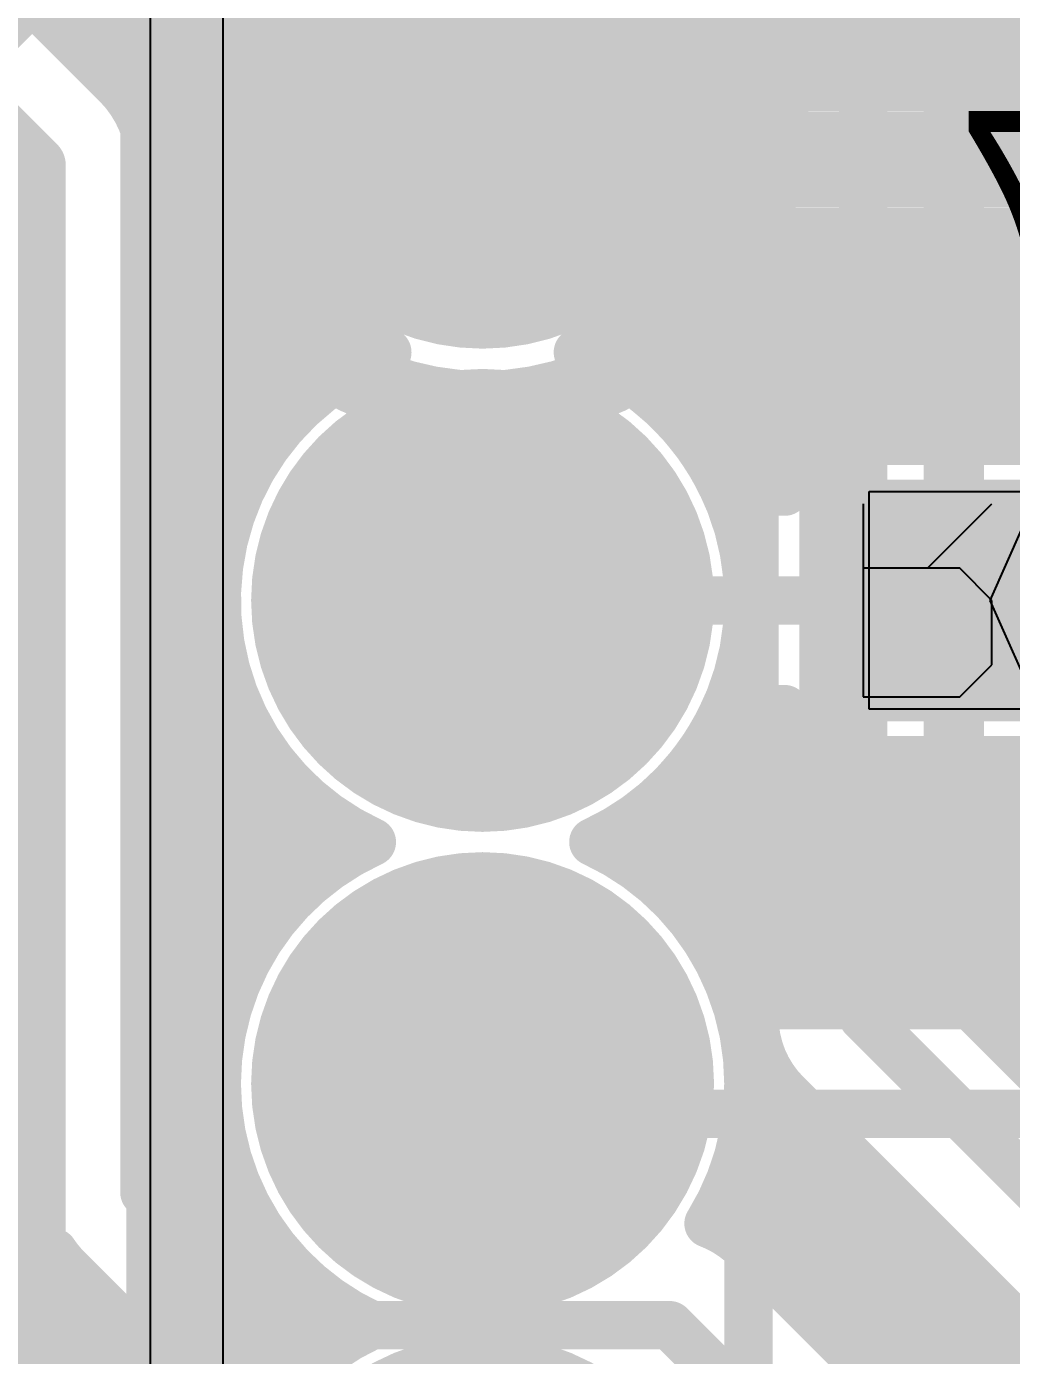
# Model space of a CAD drawing. Header units: millimetres. Extents: x 0.11 to 5.67, y 0.55 to 4.24.
# Drawn here: x 2.5704 to 2.7309, y 2.2569 to 2.4734 of the extents above; entities that cross this region are included whole.
import ezdxf

# ---------------------------------------------------------------- set-up
doc = ezdxf.new("R2010")
doc.units = ezdxf.units.MM
doc.header["$MEASUREMENT"] = 0
for name, color, linetype in [('BottomLayer', 5, 'Continuous'), ('BottomOverlay', 54, 'Continuous'), ('BottomPaste', 16, 'Continuous'), ('BottomSolder', 6, 'Continuous'), ('InternalPlane1', 76, 'Continuous'), ('InternalPlane2', 16, 'Continuous'), ('Mechanical3', 76, 'Continuous'), ('MultiLayer', 9, 'Continuous'), ('PadHoleLayer', 156, 'Continuous'), ('TopLayer', 1, 'Continuous'), ('TopOverlay', 2, 'Continuous'), ('TopSolder', 216, 'Continuous')]:
    doc.layers.add(name, color=color, linetype=linetype)

# ---------------------------------------------------------------- blocks, each defined once
blk = doc.blocks.new('PLS2_08_47')
at = {"layer": 'BottomLayer', "const_width": 0.02953}
for points in [[(0.3002, 0, 1), (0.32972, 0, 1)], [(0.37894, 0, 1), (0.40846, 0, 1)], [(0.45768, 0, 1), (0.4872, 0, 1)]]:
    blk.add_lwpolyline(points, format="xyb", close=True, dxfattribs=at)
at = {"layer": 'BottomSolder', "const_width": 0.0315}
for points in [[(0.29921, 0, 1), (0.33071, 0, 1)], [(0.37795, 0, 1), (0.40945, 0, 1)], [(0.45669, 0, 1), (0.48819, 0, 1)]]:
    blk.add_lwpolyline(points, format="xyb", close=True, dxfattribs=at)
at = {"layer": 'InternalPlane1', "const_width": 0.01181}
for points in [[(0.29425, 0.04246, -0.230868), (0.33567, 0.04246)], [(0.35742, 0.02071, -0.230868), (0.35742, -0.02071)], [(0.33567, -0.04246, -0.230868), (0.29425, -0.04246)]]:
    blk.add_lwpolyline(points, format="xyb", dxfattribs=at)
at = {"layer": 'InternalPlane1'}
for points, const_width in [([(0.33272, 0.04246, 1), (0.33862, 0.04246, 1)], 0.00591), ([(0.37484, 0, 1), (0.41256, 0, 1)], 0.03772), ([(0.45358, 0, 1), (0.4913, 0, 1)], 0.03772), ([(0.53232, 0, 1), (0.57004, 0, 1)], 0.03772), ([(0.35447, 0.02071, 1), (0.36038, 0.02071, 1)], 0.00591), ([(0.35447, -0.02071, 1), (0.36038, -0.02071, 1)], 0.00591), ([(0.33272, -0.04246, 1), (0.33862, -0.04246, 1)], 0.00591)]:
    blk.add_lwpolyline(points, format="xyb", close=True, dxfattribs=dict(at, const_width=const_width))
at = {"layer": 'InternalPlane2', "const_width": 0.03772}
for points in [[(0.2961, 0, 1), (0.33382, 0, 1)], [(0.37484, 0, 1), (0.41256, 0, 1)], [(0.45358, 0, 1), (0.4913, 0, 1)], [(0.53232, 0, 1), (0.57004, 0, 1)]]:
    blk.add_lwpolyline(points, format="xyb", close=True, dxfattribs=at)
at = {"layer": 'MultiLayer', "const_width": 0.02953}
for points in [[(0.3002, 0, 1), (0.32972, 0, 1)], [(0.37894, 0, 1), (0.40846, 0, 1)], [(0.45768, 0, 1), (0.4872, 0, 1)]]:
    blk.add_lwpolyline(points, format="xyb", close=True, dxfattribs=at)
at = {"layer": 'PadHoleLayer', "const_width": 0.01772}
for points in [[(0.3061, 0, 1), (0.32382, 0, 1)], [(0.38484, 0, 1), (0.40256, 0, 1)], [(0.46358, 0, 1), (0.4813, 0, 1)]]:
    blk.add_lwpolyline(points, format="xyb", close=True, dxfattribs=at)
at = {"layer": 'TopLayer', "const_width": 0.02953}
for points in [[(0.3002, 0, 1), (0.32972, 0, 1)], [(0.37894, 0, 1), (0.40846, 0, 1)], [(0.45768, 0, 1), (0.4872, 0, 1)]]:
    blk.add_lwpolyline(points, format="xyb", close=True, dxfattribs=at)
at = {"layer": 'TopOverlay', "const_width": 0.00787}
for points in [[(0.59449, 0.04331), (-0.04331, 0.04331)], [(0.59449, -0.04331), (-0.04331, -0.04331)]]:
    blk.add_lwpolyline(points, dxfattribs=at)
at = {"layer": 'TopSolder', "const_width": 0.0315}
for points in [[(0.29921, 0, 1), (0.33071, 0, 1)], [(0.37795, 0, 1), (0.40945, 0, 1)], [(0.45669, 0, 1), (0.48819, 0, 1)]]:
    blk.add_lwpolyline(points, format="xyb", close=True, dxfattribs=at)
blk = doc.blocks.new('RC0603_B_169')
at = {"layer": 'BottomLayer'}
for points in [[(-0.04429, -0.01772), (-0.01673, -0.01772), (-0.04429, 0.01772), (-0.01673, 0.01772)], [(0.04427, 0.01772), (0.01671, 0.01772), (0.04427, -0.01772), (0.01671, -0.01772)]]:
    blk.add_solid(points, dxfattribs=at)
at = {"layer": 'BottomOverlay', "const_width": 0.00701}
for points in [[(-0.05217, 0.02559), (0.05217, 0.02559)], [(-0.05217, -0.02559), (-0.05217, 0.02559)], [(0.05217, -0.02559), (0.05217, 0.02559)], [(-0.05217, -0.02559), (0.05217, -0.02559)]]:
    blk.add_lwpolyline(points, dxfattribs=at)
at = {"layer": 'BottomOverlay', "const_width": 0.0035}
for points in [[(-0.05392, 0.02559, 1), (-0.05041, 0.02559, 1)], [(-0.05392, 0.02559, 1), (-0.05041, 0.02559, 1)], [(0.05041, 0.02559, 1), (0.05392, 0.02559, 1)], [(0.05041, 0.02559, 1), (0.05392, 0.02559, 1)], [(-0.05392, -0.02559, 1), (-0.05041, -0.02559, 1)], [(-0.05392, -0.02559, 1), (-0.05041, -0.02559, 1)], [(0.05041, -0.02559, 1), (0.05392, -0.02559, 1)], [(0.05041, -0.02559, 1), (0.05392, -0.02559, 1)]]:
    blk.add_lwpolyline(points, format="xyb", close=True, dxfattribs=at)
at = {"layer": 'BottomPaste'}
for p, q in [((-0.04429, -0.01772), (-0.04429, 0.01772)), ((-0.04429, 0.01772), (-0.01673, 0.01772)), ((-0.01673, 0.01772), (-0.02461, 0)), ((0.02458, 0), (0.01671, 0.01772)), ((0.01671, 0.01772), (0.04427, 0.01772)), ((0.04427, 0.01772), (0.04427, -0.01772)), ((-0.02461, 0), (-0.01673, -0.01772)), ((0.01671, -0.01772), (0.02458, 0)), ((-0.01673, -0.01772), (-0.04429, -0.01772)), ((0.04427, -0.01772), (0.01671, -0.01772))]:
    blk.add_line(p, q, dxfattribs=at)
at = {"layer": 'BottomSolder'}
for points in [[(-0.04626, -0.01969), (-0.01476, -0.01969), (-0.04626, 0.01969), (-0.01476, 0.01969)], [(0.04624, 0.01969), (0.01474, 0.01969), (0.04624, -0.01969), (0.01474, -0.01969)]]:
    blk.add_solid(points, dxfattribs=at)
at = {"layer": 'Mechanical3'}
for p, q in [((-0.04528, 0.01575), (-0.04528, -0.01574)), ((-0.03478, 0.00525), (-0.02429, 0.01575)), ((-0.01379, 0.0105), (-0.01379, 0.01575)), ((0.0072, -0.01049), (-0.01379, 0.0105)), ((-0.02953, 0.00525), (-0.04528, 0.00525)), ((-0.02429, 0.00001), (-0.02953, 0.00525)), ((-0.02429, -0.01049), (-0.02429, 0.00001)), ((-0.02953, -0.01574), (-0.02429, -0.01049)), ((0.0072, -0.01574), (0.0072, -0.01049)), ((-0.04528, -0.01574), (-0.02953, -0.01574)), ((-0.01379, -0.01574), (0.0072, -0.01574))]:
    blk.add_line(p, q, dxfattribs=at)
blk = doc.blocks.new('CC0603_B_266')
at = {"layer": 'BottomLayer'}
for points in [[(-0.05315, -0.01772), (-0.01378, -0.01772), (-0.05315, 0.01772), (-0.01378, 0.01772)], [(0.05315, 0.01772), (0.01378, 0.01772), (0.05315, -0.01772), (0.01378, -0.01772)]]:
    blk.add_solid(points, dxfattribs=at)
at = {"layer": 'BottomOverlay', "const_width": 0.00701}
for points in [[(-0.06031, -0.02558, -0.201181), (-0.06035, 0.02547)], [(0.06042, 0.02547, -0.201181), (0.06038, -0.02558)]]:
    blk.add_lwpolyline(points, format="xyb", dxfattribs=at)
at = {"layer": 'BottomOverlay', "const_width": 0.0035}
for points in [[(-0.0621, 0.02547, 1), (-0.0586, 0.02547, 1)], [(-0.06172, 0.0255, 1), (-0.05821, 0.0255, 1)], [(0.05828, 0.0255, 1), (0.06179, 0.0255, 1)], [(0.05867, 0.02547, 1), (0.06217, 0.02547, 1)], [(-0.06206, -0.02558, 1), (-0.05856, -0.02558, 1)], [(-0.06179, -0.02559, 1), (-0.05829, -0.02559, 1)], [(0.05829, -0.02559, 1), (0.06179, -0.02559, 1)], [(0.05863, -0.02558, 1), (0.06213, -0.02558, 1)]]:
    blk.add_lwpolyline(points, format="xyb", close=True, dxfattribs=at)
at = {"layer": 'BottomOverlay', "const_width": 0.00701}
for points in [[(-0.05996, 0.0255), (0.06004, 0.0255)], [(-0.06004, -0.02559), (0.06004, -0.02559)]]:
    blk.add_lwpolyline(points, dxfattribs=at)
at = {"layer": 'BottomPaste'}
for p, q in [((-0.05315, -0.01772), (-0.05315, 0.01772)), ((-0.05315, 0.01772), (-0.01378, 0.01772)), ((-0.01378, 0.01772), (-0.02559, 0)), ((0.02559, 0), (0.01378, 0.01772)), ((0.01378, 0.01772), (0.05315, 0.01772)), ((0.05315, 0.01772), (0.05315, -0.01772)), ((-0.02559, 0), (-0.01378, -0.01772)), ((0.01378, -0.01772), (0.02559, 0)), ((-0.01378, -0.01772), (-0.05315, -0.01772)), ((0.05315, -0.01772), (0.01378, -0.01772))]:
    blk.add_line(p, q, dxfattribs=at)
at = {"layer": 'BottomSolder'}
for points in [[(-0.05512, -0.01969), (-0.01181, -0.01969), (-0.05512, 0.01969), (-0.01181, 0.01969)], [(0.05512, 0.01969), (0.01181, 0.01969), (0.05512, -0.01969), (0.01181, -0.01969)]]:
    blk.add_solid(points, dxfattribs=at)
at = {"layer": 'Mechanical3'}
for p, q in [((-0.0561, 0.0105), (-0.05085, 0.01575)), ((-0.05085, 0.01575), (-0.04036, 0.01575)), ((-0.04036, 0.01575), (-0.03511, 0.0105)), ((-0.02462, 0.01575), (-0.01412, 0.01575)), ((-0.01412, 0.01575), (-0.01937, 0.01575)), ((-0.01937, 0.01575), (-0.01937, -0.01574)), ((0.00687, 0.01575), (0.00162, 0.0105)), ((0.01736, 0.01575), (0.00687, 0.01575)), ((0.02261, 0.0105), (0.01736, 0.01575)), ((-0.0561, -0.01049), (-0.0561, 0.0105)), ((0.02261, 0.00525), (0.02261, 0.0105)), ((0.01736, 0.00001), (0.02261, 0.00525)), ((0.01736, 0.00001), (0.01212, 0.00001)), ((0.01212, 0.00001), (0.01736, 0.00001)), ((0.02261, -0.00524), (0.01736, 0.00001)), ((0.02261, -0.01049), (0.02261, -0.00524)), ((-0.05085, -0.01574), (-0.0561, -0.01049)), ((-0.03511, -0.01049), (-0.04036, -0.01574)), ((-0.01937, -0.01574), (-0.02462, -0.01049)), ((0.00162, -0.01049), (0.00687, -0.01574)), ((0.01736, -0.01574), (0.02261, -0.01049)), ((-0.04036, -0.01574), (-0.05085, -0.01574)), ((0.00687, -0.01574), (0.01736, -0.01574))]:
    blk.add_line(p, q, dxfattribs=at)

msp = doc.modelspace()

# ---------------------------------------------------------------- linework, layer by layer
at = {"layer": 'BottomLayer', "const_width": 0.00787}
for points in [[(2.62916, 2.42035, -0.673736), (2.62916, 2.49697)], [(2.66021, 2.49697, -0.30544), (2.68602, 2.45866)], [(2.58507, 2.46401, -0.198912), (2.59055, 2.45079)], [(2.58507, 2.46401, -0.198912), (2.59055, 2.45079)], [(2.68602, 2.45866, -0.305441), (2.66021, 2.42035)], [(2.62664, 2.34055, -0.664214), (2.62916, 2.42035)], [(2.66021, 2.42035, -0.198201), (2.6842, 2.39764)], [(2.6842, 2.3622, -0.181876), (2.66273, 2.34055)], [(2.62664, 2.26181, -0.641742), (2.62664, 2.34055)], [(2.66273, 2.34055, -0.213447), (2.68606, 2.31398)], [(2.6842, 2.20472, -1.444619), (2.62664, 2.26181)]]:
    msp.add_lwpolyline(points, format="xyb", dxfattribs=at)
at = {"layer": 'BottomLayer'}
for points, const_width in [([(2.53642, 2.48622), (2.57185, 2.45079)], 0.00984), ([(2.56199, 2.48709), (2.58507, 2.46401)], 0.00787), ([(2.57763, 2.47145), (2.60537, 2.47145)], 0.00787), ([(2.684, 2.47145), (2.80807, 2.47145)], 0.00787), ([(2.58549, 2.46358), (2.60364, 2.46358)], 0.00787), ([(2.68573, 2.46358), (2.80807, 2.46358)], 0.00787), ([(2.60728, 2.45866), (2.64468, 2.45866)], 0.00787), ([(2.64468, 2.45866), (2.68209, 2.45866)], 0.00787), ([(2.58989, 2.4557), (2.60345, 2.4557)], 0.00787), ([(2.68592, 2.4557), (2.80807, 2.4557)], 0.00787), ([(2.57185, 2.1998), (2.57185, 2.45079)], 0.00984), ([(2.59055, 2.20755), (2.59055, 2.45079)], 0.00787), ([(2.59055, 2.44783), (2.60479, 2.44783)], 0.00787), ([(2.68458, 2.44783), (2.80807, 2.44783)], 0.00787), ([(2.59055, 2.43995), (2.60782, 2.43995)], 0.00787), ([(2.68155, 2.43995), (2.80807, 2.43995)], 0.00787), ([(2.59055, 2.43208), (2.61303, 2.43208)], 0.00787), ([(2.67634, 2.43208), (2.80807, 2.43208)], 0.00787), ([(2.59055, 2.42421), (2.62184, 2.42421)], 0.00787), ([(2.66753, 2.42421), (2.80807, 2.42421)], 0.00787), ([(2.59055, 2.41633), (2.62124, 2.41633)], 0.00787), ([(2.66813, 2.41633), (2.80807, 2.41633)], 0.00787), ([(2.6939, 2.41142), (2.74902, 2.41142)], 0.00787), ([(2.6939, 2.39764), (2.6939, 2.41142)], 0.00787), ([(2.59055, 2.40846), (2.61211, 2.40846)], 0.00787), ([(2.67726, 2.40846), (2.6939, 2.40846)], 0.00787), ([(2.59055, 2.40058), (2.60663, 2.40058)], 0.00787), ([(2.68274, 2.40058), (2.6939, 2.40058)], 0.00787), ([(2.6842, 2.39764), (2.6939, 2.39764)], 0.00787), ([(2.59055, 2.39271), (2.60331, 2.39271)], 0.00787), ([(2.59055, 2.38484), (2.60166, 2.38484)], 0.00787), ([(2.64468, 2.37992), (2.72146, 2.37992)], 0.00787), ([(2.59055, 2.37696), (2.60148, 2.37696)], 0.00787), ([(2.59055, 2.36909), (2.60275, 2.36909)], 0.00787), ([(2.59055, 2.36121), (2.60563, 2.36121)], 0.00787), ([(2.68374, 2.36121), (2.6939, 2.36121)], 0.00787), ([(2.6842, 2.3622), (2.6939, 2.3622)], 0.00787), ([(2.6939, 2.34843), (2.6939, 2.3622)], 0.00787), ([(2.59055, 2.35334), (2.6105, 2.35334)], 0.00787), ([(2.67887, 2.35334), (2.6939, 2.35334)], 0.00787), ([(2.6939, 2.34843), (2.74902, 2.34843)], 0.00787), ([(2.59055, 2.34547), (2.61845, 2.34547)], 0.00787), ([(2.67092, 2.34547), (2.75734, 2.34547)], 0.00787), ([(2.59055, 2.33759), (2.62124, 2.33759)], 0.00787), ([(2.66813, 2.33759), (2.75704, 2.33759)], 0.00787), ([(2.59055, 2.32972), (2.61211, 2.32972)], 0.00787), ([(2.67726, 2.32972), (2.7536, 2.32972)], 0.00787), ([(2.59055, 2.32184), (2.60663, 2.32184)], 0.00787), ([(2.68274, 2.32184), (2.74654, 2.32184)], 0.00787), ([(2.59055, 2.31397), (2.60331, 2.31397)], 0.00787), ([(2.68606, 2.31398), (2.74359, 2.31398)], 0.00787), ([(2.59055, 2.3061), (2.60166, 2.3061)], 0.00787), ([(2.64468, 2.30118), (2.64961, 2.29626)], 0.00787), ([(2.59055, 2.29822), (2.60148, 2.29822)], 0.00787), ([(2.64961, 2.29626), (2.75164, 2.29626)], 0.00787), ([(2.59055, 2.29035), (2.60275, 2.29035)], 0.00787), ([(2.59055, 2.28247), (2.60563, 2.28247)], 0.00787), ([(2.59055, 2.2746), (2.6105, 2.2746)], 0.00787), ([(2.59055, 2.26673), (2.61845, 2.26673)], 0.00787), ([(2.59055, 2.25885), (2.62124, 2.25885)], 0.00787)]:
    msp.add_lwpolyline(points, dxfattribs=dict(at, const_width=const_width))
for points, const_width in [([(2.57567, 2.47145, 1), (2.5796, 2.47145, 1)], 0.00394), ([(2.60341, 2.47145, 1), (2.60734, 2.47145, 1)], 0.00394), ([(2.68203, 2.47145, 1), (2.68596, 2.47145, 1)], 0.00394), ([(2.58311, 2.46401, 1), (2.58704, 2.46401, 1)], 0.00394), ([(2.58311, 2.46401, 1), (2.58704, 2.46401, 1)], 0.00394), ([(2.58311, 2.46401, 1), (2.58704, 2.46401, 1)], 0.00394), ([(2.58353, 2.46358, 1), (2.58746, 2.46358, 1)], 0.00394), ([(2.60167, 2.46358, 1), (2.60561, 2.46358, 1)], 0.00394), ([(2.68376, 2.46358, 1), (2.6877, 2.46358, 1)], 0.00394), ([(2.60532, 2.45866, 1), (2.60925, 2.45866, 1)], 0.00394), ([(2.64272, 2.45866, 1), (2.64665, 2.45866, 1)], 0.00394), ([(2.64272, 2.45866, 1), (2.64665, 2.45866, 1)], 0.00394), ([(2.68012, 2.45866, 1), (2.68405, 2.45866, 1)], 0.00394), ([(2.68406, 2.45866, 1), (2.68799, 2.45866, 1)], 0.00394), ([(2.68406, 2.45866, 1), (2.68799, 2.45866, 1)], 0.00394), ([(2.58793, 2.4557, 1), (2.59186, 2.4557, 1)], 0.00394), ([(2.60148, 2.4557, 1), (2.60542, 2.4557, 1)], 0.00394), ([(2.68395, 2.4557, 1), (2.68789, 2.4557, 1)], 0.00394), ([(2.56939, 2.45079, 1), (2.57431, 2.45079, 1)], 0.00492), ([(2.56939, 2.45079, 1), (2.57431, 2.45079, 1)], 0.00492), ([(2.58858, 2.45079, 1), (2.59252, 2.45079, 1)], 0.00394), ([(2.58858, 2.45079, 1), (2.59252, 2.45079, 1)], 0.00394), ([(2.58858, 2.45079, 1), (2.59252, 2.45079, 1)], 0.00394), ([(2.58858, 2.44783, 1), (2.59252, 2.44783, 1)], 0.00394), ([(2.60282, 2.44783, 1), (2.60676, 2.44783, 1)], 0.00394), ([(2.68261, 2.44783, 1), (2.68655, 2.44783, 1)], 0.00394), ([(2.58858, 2.43995, 1), (2.59252, 2.43995, 1)], 0.00394), ([(2.60585, 2.43995, 1), (2.60979, 2.43995, 1)], 0.00394), ([(2.67958, 2.43995, 1), (2.68352, 2.43995, 1)], 0.00394), ([(2.58858, 2.43208, 1), (2.59252, 2.43208, 1)], 0.00394), ([(2.61106, 2.43208, 1), (2.61499, 2.43208, 1)], 0.00394), ([(2.67438, 2.43208, 1), (2.67831, 2.43208, 1)], 0.00394), ([(2.58858, 2.42421, 1), (2.59252, 2.42421, 1)], 0.00394), ([(2.61988, 2.42421, 1), (2.62381, 2.42421, 1)], 0.00394), ([(2.66556, 2.42421, 1), (2.66949, 2.42421, 1)], 0.00394), ([(2.62719, 2.42035, 1), (2.63113, 2.42035, 1)], 0.00394), ([(2.62719, 2.42035, 1), (2.63113, 2.42035, 1)], 0.00394), ([(2.65824, 2.42035, 1), (2.66218, 2.42035, 1)], 0.00394), ([(2.65824, 2.42035, 1), (2.66218, 2.42035, 1)], 0.00394), ([(2.58858, 2.41633, 1), (2.59252, 2.41633, 1)], 0.00394), ([(2.61927, 2.41633, 1), (2.62321, 2.41633, 1)], 0.00394), ([(2.66616, 2.41633, 1), (2.6701, 2.41633, 1)], 0.00394), ([(2.69193, 2.41142, 1), (2.69587, 2.41142, 1)], 0.00394), ([(2.69193, 2.41142, 1), (2.69587, 2.41142, 1)], 0.00394), ([(2.58858, 2.40846, 1), (2.59252, 2.40846, 1)], 0.00394), ([(2.61014, 2.40846, 1), (2.61408, 2.40846, 1)], 0.00394), ([(2.67529, 2.40846, 1), (2.67923, 2.40846, 1)], 0.00394), ([(2.69193, 2.40846, 1), (2.69587, 2.40846, 1)], 0.00394), ([(2.58858, 2.40058, 1), (2.59252, 2.40058, 1)], 0.00394), ([(2.60466, 2.40058, 1), (2.60859, 2.40058, 1)], 0.00394), ([(2.68078, 2.40058, 1), (2.68471, 2.40058, 1)], 0.00394), ([(2.69193, 2.40058, 1), (2.69587, 2.40058, 1)], 0.00394), ([(2.68223, 2.39764, 1), (2.68617, 2.39764, 1)], 0.00394), ([(2.68223, 2.39764, 1), (2.68617, 2.39764, 1)], 0.00394), ([(2.69193, 2.39764, 1), (2.69587, 2.39764, 1)], 0.00394), ([(2.69193, 2.39764, 1), (2.69587, 2.39764, 1)], 0.00394), ([(2.58858, 2.39271, 1), (2.59252, 2.39271, 1)], 0.00394), ([(2.60134, 2.39271, 1), (2.60528, 2.39271, 1)], 0.00394), ([(2.58858, 2.38484, 1), (2.59252, 2.38484, 1)], 0.00394), ([(2.59969, 2.38484, 1), (2.60363, 2.38484, 1)], 0.00394), ([(2.64272, 2.37992, 1), (2.64665, 2.37992, 1)], 0.00394), ([(2.71949, 2.37992, 1), (2.72343, 2.37992, 1)], 0.00394), ([(2.58858, 2.37696, 1), (2.59252, 2.37696, 1)], 0.00394), ([(2.59951, 2.37696, 1), (2.60345, 2.37696, 1)], 0.00394), ([(2.58858, 2.36909, 1), (2.59252, 2.36909, 1)], 0.00394), ([(2.60079, 2.36909, 1), (2.60472, 2.36909, 1)], 0.00394), ([(2.58858, 2.36121, 1), (2.59252, 2.36121, 1)], 0.00394), ([(2.60366, 2.36121, 1), (2.6076, 2.36121, 1)], 0.00394), ([(2.68177, 2.36121, 1), (2.68571, 2.36121, 1)], 0.00394), ([(2.68223, 2.3622, 1), (2.68617, 2.3622, 1)], 0.00394), ([(2.68223, 2.3622, 1), (2.68617, 2.3622, 1)], 0.00394), ([(2.69193, 2.3622, 1), (2.69587, 2.3622, 1)], 0.00394), ([(2.69193, 2.3622, 1), (2.69587, 2.3622, 1)], 0.00394), ([(2.69193, 2.36121, 1), (2.69587, 2.36121, 1)], 0.00394), ([(2.58858, 2.35334, 1), (2.59252, 2.35334, 1)], 0.00394), ([(2.60853, 2.35334, 1), (2.61246, 2.35334, 1)], 0.00394), ([(2.67691, 2.35334, 1), (2.68084, 2.35334, 1)], 0.00394), ([(2.69193, 2.35334, 1), (2.69587, 2.35334, 1)], 0.00394), ([(2.69193, 2.34843, 1), (2.69587, 2.34843, 1)], 0.00394), ([(2.69193, 2.34843, 1), (2.69587, 2.34843, 1)], 0.00394), ([(2.58858, 2.34547, 1), (2.59252, 2.34547, 1)], 0.00394), ([(2.61648, 2.34547, 1), (2.62042, 2.34547, 1)], 0.00394), ([(2.66895, 2.34547, 1), (2.67289, 2.34547, 1)], 0.00394), ([(2.62467, 2.34055, 1), (2.62861, 2.34055, 1)], 0.00394), ([(2.62467, 2.34055, 1), (2.62861, 2.34055, 1)], 0.00394), ([(2.66076, 2.34055, 1), (2.6647, 2.34055, 1)], 0.00394), ([(2.66076, 2.34055, 1), (2.6647, 2.34055, 1)], 0.00394), ([(2.58858, 2.33759, 1), (2.59252, 2.33759, 1)], 0.00394), ([(2.61927, 2.33759, 1), (2.62321, 2.33759, 1)], 0.00394), ([(2.66616, 2.33759, 1), (2.6701, 2.33759, 1)], 0.00394), ([(2.58858, 2.32972, 1), (2.59252, 2.32972, 1)], 0.00394), ([(2.61014, 2.32972, 1), (2.61408, 2.32972, 1)], 0.00394), ([(2.67529, 2.32972, 1), (2.67923, 2.32972, 1)], 0.00394), ([(2.58858, 2.32184, 1), (2.59252, 2.32184, 1)], 0.00394), ([(2.60466, 2.32184, 1), (2.60859, 2.32184, 1)], 0.00394), ([(2.68078, 2.32184, 1), (2.68471, 2.32184, 1)], 0.00394), ([(2.58858, 2.31397, 1), (2.59252, 2.31397, 1)], 0.00394), ([(2.60134, 2.31397, 1), (2.60528, 2.31397, 1)], 0.00394), ([(2.68409, 2.31398, 1), (2.68803, 2.31398, 1)], 0.00394), ([(2.68409, 2.31398, 1), (2.68803, 2.31398, 1)], 0.00394), ([(2.58858, 2.3061, 1), (2.59252, 2.3061, 1)], 0.00394), ([(2.59969, 2.3061, 1), (2.60363, 2.3061, 1)], 0.00394), ([(2.64272, 2.30118, 1), (2.64665, 2.30118, 1)], 0.00394), ([(2.58858, 2.29822, 1), (2.59252, 2.29822, 1)], 0.00394), ([(2.59951, 2.29822, 1), (2.60345, 2.29822, 1)], 0.00394), ([(2.64764, 2.29626, 1), (2.65157, 2.29626, 1)], 0.00394), ([(2.64764, 2.29626, 1), (2.65157, 2.29626, 1)], 0.00394), ([(2.58858, 2.29035, 1), (2.59252, 2.29035, 1)], 0.00394), ([(2.60079, 2.29035, 1), (2.60472, 2.29035, 1)], 0.00394), ([(2.58858, 2.28247, 1), (2.59252, 2.28247, 1)], 0.00394), ([(2.60366, 2.28247, 1), (2.6076, 2.28247, 1)], 0.00394), ([(2.58858, 2.2746, 1), (2.59252, 2.2746, 1)], 0.00394), ([(2.60853, 2.2746, 1), (2.61246, 2.2746, 1)], 0.00394), ([(2.58858, 2.26673, 1), (2.59252, 2.26673, 1)], 0.00394), ([(2.61648, 2.26673, 1), (2.62042, 2.26673, 1)], 0.00394), ([(2.62467, 2.26181, 1), (2.62861, 2.26181, 1)], 0.00394), ([(2.62467, 2.26181, 1), (2.62861, 2.26181, 1)], 0.00394), ([(2.58858, 2.25885, 1), (2.59252, 2.25885, 1)], 0.00394), ([(2.61927, 2.25885, 1), (2.62321, 2.25885, 1)], 0.00394)]:
    msp.add_lwpolyline(points, format="xyb", close=True, dxfattribs=dict(at, const_width=const_width))
at = {"layer": 'InternalPlane2'}
for p, q in [((2.5905, 2.80807), (2.5905, 1.77559)), ((2.60241, 1.77806), (2.60241, 2.8056))]:
    msp.add_line(p, q, dxfattribs=at)
at = {"layer": 'InternalPlane2', "const_width": 0.01181}
msp.add_lwpolyline([(2.59646, 1.77559), (2.59646, 2.80807)], dxfattribs=at)
at = {"layer": 'TopLayer'}
for points, const_width in [([(2.58957, 2.28346), (2.58957, 2.63976)], 0.00787), ([(2.70669, 2.31201), (2.70669, 2.60146)], 0.00787), ([(2.68898, 2.31201), (2.68898, 2.59412)], 0.00787), ([(2.72146, 2.31812), (2.72146, 2.52559)], 0.00984), ([(2.55709, 2.46358), (2.57283, 2.47933)], 0.00787), ([(2.684, 2.47145), (2.68898, 2.47145)], 0.00787), ([(2.68573, 2.46358), (2.68898, 2.46358)], 0.00787), ([(2.64468, 2.45866), (2.68209, 2.45866)], 0.00787), ([(2.68592, 2.4557), (2.68898, 2.4557)], 0.00787), ([(2.68458, 2.44783), (2.68898, 2.44783)], 0.00787), ([(2.68155, 2.43995), (2.68898, 2.43995)], 0.00787), ([(2.67634, 2.43208), (2.68898, 2.43208)], 0.00787), ([(2.66753, 2.42421), (2.68898, 2.42421)], 0.00787), ([(2.66813, 2.41633), (2.68898, 2.41633)], 0.00787), ([(2.67726, 2.40846), (2.68898, 2.40846)], 0.00787), ([(2.68274, 2.40058), (2.68898, 2.40058)], 0.00787), ([(2.68374, 2.36121), (2.68898, 2.36121)], 0.00787), ([(2.67887, 2.35334), (2.68898, 2.35334)], 0.00787), ([(2.67092, 2.34547), (2.68898, 2.34547)], 0.00787), ([(2.66813, 2.33759), (2.68898, 2.33759)], 0.00787), ([(2.67726, 2.32972), (2.68898, 2.32972)], 0.00787), ([(2.68274, 2.32184), (2.68898, 2.32184)], 0.00787), ([(2.72146, 2.31812), (2.7886, 2.25098)], 0.00984), ([(2.70669, 2.31201), (2.78248, 2.23622)], 0.00787), ([(2.68789, 2.29822), (2.69542, 2.29822)], 0.00787), ([(2.69417, 2.29948), (2.76995, 2.22369)], 0.00787), ([(2.68662, 2.29035), (2.7033, 2.29035)], 0.00787), ([(2.58957, 2.28346), (2.61122, 2.26181)], 0.00787), ([(2.68374, 2.28247), (2.71117, 2.28247)], 0.00787), ([(2.68746, 2.2746), (2.71905, 2.2746)], 0.00787), ([(2.68772, 2.27434), (2.70954, 2.25252)], 0.00787), ([(2.5748, 2.17595), (2.5748, 2.27367)], 0.00787), ([(2.57704, 2.27094), (2.59869, 2.24928)], 0.00787), ([(2.5748, 2.26673), (2.58125, 2.26673)], 0.00787), ([(2.69534, 2.26673), (2.72692, 2.26673)], 0.00787), ([(2.61122, 2.26181), (2.6752, 2.26181)], 0.00787), ([(2.6752, 2.26181), (2.69882, 2.23819)], 0.00787), ([(2.5748, 2.25885), (2.58912, 2.25885)], 0.00787), ([(2.70321, 2.25885), (2.73479, 2.25885)], 0.00787)]:
    msp.add_lwpolyline(points, dxfattribs=dict(at, const_width=const_width))
at = {"layer": 'TopLayer', "const_width": 0.00787}
for points in [[(2.66021, 2.49697, -0.30544), (2.68602, 2.45866)], [(2.68602, 2.45866, -0.305441), (2.66021, 2.42035)], [(2.66021, 2.42035, -0.310464), (2.68799, 2.37992)], [(2.68799, 2.37992, -0.293273), (2.66273, 2.34055)], [(2.66273, 2.34055, -0.293273), (2.68799, 2.30118)], [(2.69417, 2.29948, -0.198912), (2.68898, 2.31201)], [(2.69417, 2.29948, -0.198912), (2.68898, 2.31201)], [(2.68799, 2.30118, -0.139587), (2.6815, 2.27837)], [(2.6815, 2.27837, -0.105847), (2.68772, 2.27434)], [(2.6815, 2.27837, -0.105847), (2.68772, 2.27434)], [(2.57704, 2.27094, -0.049968), (2.5748, 2.27367)], [(2.57704, 2.27094, -0.049968), (2.5748, 2.27367)]]:
    msp.add_lwpolyline(points, format="xyb", dxfattribs=at)
at = {"layer": 'TopLayer'}
for points, const_width in [([(2.68203, 2.47145, 1), (2.68596, 2.47145, 1)], 0.00394), ([(2.68701, 2.47145, 1), (2.69095, 2.47145, 1)], 0.00394), ([(2.68376, 2.46358, 1), (2.6877, 2.46358, 1)], 0.00394), ([(2.68701, 2.46358, 1), (2.69095, 2.46358, 1)], 0.00394), ([(2.64272, 2.45866, 1), (2.64665, 2.45866, 1)], 0.00394), ([(2.68012, 2.45866, 1), (2.68405, 2.45866, 1)], 0.00394), ([(2.68406, 2.45866, 1), (2.68799, 2.45866, 1)], 0.00394), ([(2.68406, 2.45866, 1), (2.68799, 2.45866, 1)], 0.00394), ([(2.68395, 2.4557, 1), (2.68789, 2.4557, 1)], 0.00394), ([(2.68701, 2.4557, 1), (2.69095, 2.4557, 1)], 0.00394), ([(2.68261, 2.44783, 1), (2.68655, 2.44783, 1)], 0.00394), ([(2.68701, 2.44783, 1), (2.69095, 2.44783, 1)], 0.00394), ([(2.67958, 2.43995, 1), (2.68352, 2.43995, 1)], 0.00394), ([(2.68701, 2.43995, 1), (2.69095, 2.43995, 1)], 0.00394), ([(2.67438, 2.43208, 1), (2.67831, 2.43208, 1)], 0.00394), ([(2.68701, 2.43208, 1), (2.69095, 2.43208, 1)], 0.00394), ([(2.66556, 2.42421, 1), (2.66949, 2.42421, 1)], 0.00394), ([(2.68701, 2.42421, 1), (2.69095, 2.42421, 1)], 0.00394), ([(2.65824, 2.42035, 1), (2.66218, 2.42035, 1)], 0.00394), ([(2.65824, 2.42035, 1), (2.66218, 2.42035, 1)], 0.00394), ([(2.66616, 2.41633, 1), (2.6701, 2.41633, 1)], 0.00394), ([(2.68701, 2.41633, 1), (2.69095, 2.41633, 1)], 0.00394), ([(2.67529, 2.40846, 1), (2.67923, 2.40846, 1)], 0.00394), ([(2.68701, 2.40846, 1), (2.69095, 2.40846, 1)], 0.00394), ([(2.68078, 2.40058, 1), (2.68471, 2.40058, 1)], 0.00394), ([(2.68701, 2.40058, 1), (2.69095, 2.40058, 1)], 0.00394), ([(2.68602, 2.37992, 1), (2.68996, 2.37992, 1)], 0.00394), ([(2.68602, 2.37992, 1), (2.68996, 2.37992, 1)], 0.00394), ([(2.68177, 2.36121, 1), (2.68571, 2.36121, 1)], 0.00394), ([(2.68701, 2.36121, 1), (2.69095, 2.36121, 1)], 0.00394), ([(2.67691, 2.35334, 1), (2.68084, 2.35334, 1)], 0.00394), ([(2.68701, 2.35334, 1), (2.69095, 2.35334, 1)], 0.00394), ([(2.66895, 2.34547, 1), (2.67289, 2.34547, 1)], 0.00394), ([(2.68701, 2.34547, 1), (2.69095, 2.34547, 1)], 0.00394), ([(2.66076, 2.34055, 1), (2.6647, 2.34055, 1)], 0.00394), ([(2.66076, 2.34055, 1), (2.6647, 2.34055, 1)], 0.00394), ([(2.66616, 2.33759, 1), (2.6701, 2.33759, 1)], 0.00394), ([(2.68701, 2.33759, 1), (2.69095, 2.33759, 1)], 0.00394), ([(2.67529, 2.32972, 1), (2.67923, 2.32972, 1)], 0.00394), ([(2.68701, 2.32972, 1), (2.69095, 2.32972, 1)], 0.00394), ([(2.68078, 2.32184, 1), (2.68471, 2.32184, 1)], 0.00394), ([(2.68701, 2.32184, 1), (2.69095, 2.32184, 1)], 0.00394), ([(2.719, 2.31812, 1), (2.72392, 2.31812, 1)], 0.00492), ([(2.719, 2.31812, 1), (2.72392, 2.31812, 1)], 0.00492), ([(2.68701, 2.31201, 1), (2.69095, 2.31201, 1)], 0.00394), ([(2.68701, 2.31201, 1), (2.69095, 2.31201, 1)], 0.00394), ([(2.68701, 2.31201, 1), (2.69095, 2.31201, 1)], 0.00394), ([(2.70472, 2.31201, 1), (2.70866, 2.31201, 1)], 0.00394), ([(2.70472, 2.31201, 1), (2.70866, 2.31201, 1)], 0.00394), ([(2.68602, 2.30118, 1), (2.68996, 2.30118, 1)], 0.00394), ([(2.68602, 2.30118, 1), (2.68996, 2.30118, 1)], 0.00394), ([(2.68592, 2.29822, 1), (2.68986, 2.29822, 1)], 0.00394), ([(2.6922, 2.29948, 1), (2.69613, 2.29948, 1)], 0.00394), ([(2.6922, 2.29948, 1), (2.69613, 2.29948, 1)], 0.00394), ([(2.6922, 2.29948, 1), (2.69613, 2.29948, 1)], 0.00394), ([(2.69346, 2.29822, 1), (2.69739, 2.29822, 1)], 0.00394), ([(2.68465, 2.29035, 1), (2.68858, 2.29035, 1)], 0.00394), ([(2.70133, 2.29035, 1), (2.70527, 2.29035, 1)], 0.00394), ([(2.5876, 2.28346, 1), (2.59154, 2.28346, 1)], 0.00394), ([(2.5876, 2.28346, 1), (2.59154, 2.28346, 1)], 0.00394), ([(2.68177, 2.28247, 1), (2.68571, 2.28247, 1)], 0.00394), ([(2.7092, 2.28247, 1), (2.71314, 2.28247, 1)], 0.00394), ([(2.67953, 2.27837, 1), (2.68347, 2.27837, 1)], 0.00394), ([(2.67953, 2.27837, 1), (2.68347, 2.27837, 1)], 0.00394), ([(2.67953, 2.27837, 1), (2.68347, 2.27837, 1)], 0.00394), ([(2.68549, 2.2746, 1), (2.68943, 2.2746, 1)], 0.00394), ([(2.68576, 2.27434, 1), (2.68969, 2.27434, 1)], 0.00394), ([(2.68576, 2.27434, 1), (2.68969, 2.27434, 1)], 0.00394), ([(2.68576, 2.27434, 1), (2.68969, 2.27434, 1)], 0.00394), ([(2.71708, 2.2746, 1), (2.72101, 2.2746, 1)], 0.00394), ([(2.57283, 2.27367, 1), (2.57677, 2.27367, 1)], 0.00394), ([(2.57283, 2.27367, 1), (2.57677, 2.27367, 1)], 0.00394), ([(2.57283, 2.27367, 1), (2.57677, 2.27367, 1)], 0.00394), ([(2.57507, 2.27094, 1), (2.57901, 2.27094, 1)], 0.00394), ([(2.57507, 2.27094, 1), (2.57901, 2.27094, 1)], 0.00394), ([(2.57507, 2.27094, 1), (2.57901, 2.27094, 1)], 0.00394), ([(2.57283, 2.26673, 1), (2.57677, 2.26673, 1)], 0.00394), ([(2.57928, 2.26673, 1), (2.58322, 2.26673, 1)], 0.00394), ([(2.69337, 2.26673, 1), (2.69731, 2.26673, 1)], 0.00394), ([(2.72495, 2.26673, 1), (2.72889, 2.26673, 1)], 0.00394), ([(2.60925, 2.26181, 1), (2.61319, 2.26181, 1)], 0.00394), ([(2.60925, 2.26181, 1), (2.61319, 2.26181, 1)], 0.00394), ([(2.67323, 2.26181, 1), (2.67717, 2.26181, 1)], 0.00394), ([(2.67323, 2.26181, 1), (2.67717, 2.26181, 1)], 0.00394), ([(2.57283, 2.25885, 1), (2.57677, 2.25885, 1)], 0.00394), ([(2.58716, 2.25885, 1), (2.59109, 2.25885, 1)], 0.00394), ([(2.70124, 2.25885, 1), (2.70518, 2.25885, 1)], 0.00394), ([(2.73283, 2.25885, 1), (2.73676, 2.25885, 1)], 0.00394)]:
    msp.add_lwpolyline(points, format="xyb", close=True, dxfattribs=dict(at, const_width=const_width))

# ---------------------------------------------------------------- block references
for name, p, rotation in [('PLS2_08_47', (2.64468, 2.77362), 270), ('RC0603_B_169', (2.75197, 2.37992), 360), ('CC0603_B_266', (2.7313, 2.18898), 90)]:
    msp.add_blockref(name, p, dxfattribs=dict(rotation=rotation))

# ---------------------------------------------------------------- texts
at = {"layer": 'BottomOverlay', "text_generation_flag": 2}
msp.add_text('R7', height=0.031496, dxfattribs=at).set_placement((2.77559, 2.42815))

doc.saveas('drawing.dxf')
